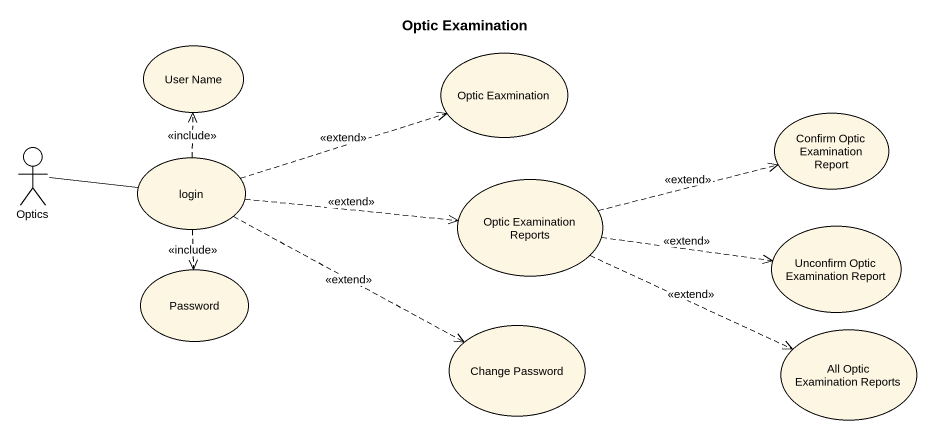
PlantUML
@startuml
title Optic Examination
usecase "User Name" as User_Name
usecase "Optic Eaxmination" as Optic_Eaxmination
usecase "Confirm Optic Examination Report" as Confirm_Optic_Examination
actor Optics
usecase login
usecase "Optic Examination Reports" as Optic_Examination_Reports
usecase "Unconfirm Optic Examination Report" as Unconfirm_Optic_Examination
usecase Password
usecase "Change Password" as Change_Password
usecase "All Optic Examination Reports" as All_Optic_Examination
Optics -right- login
login .up.> User_Name : <<include>>
login .right.> Optic_Eaxmination : <<extend>>
login .right.> Optic_Examination_Reports : <<extend>>
login ..> Password : <<include>>
login .right.> Change_Password : <<extend>>
Optic_Examination_Reports .right.> Confirm_Optic_Examination : <<extend>>
Optic_Examination_Reports .right.> Unconfirm_Optic_Examination : <<extend>>
Optic_Examination_Reports .right.> All_Optic_Examination : <<extend>>
@enduml
